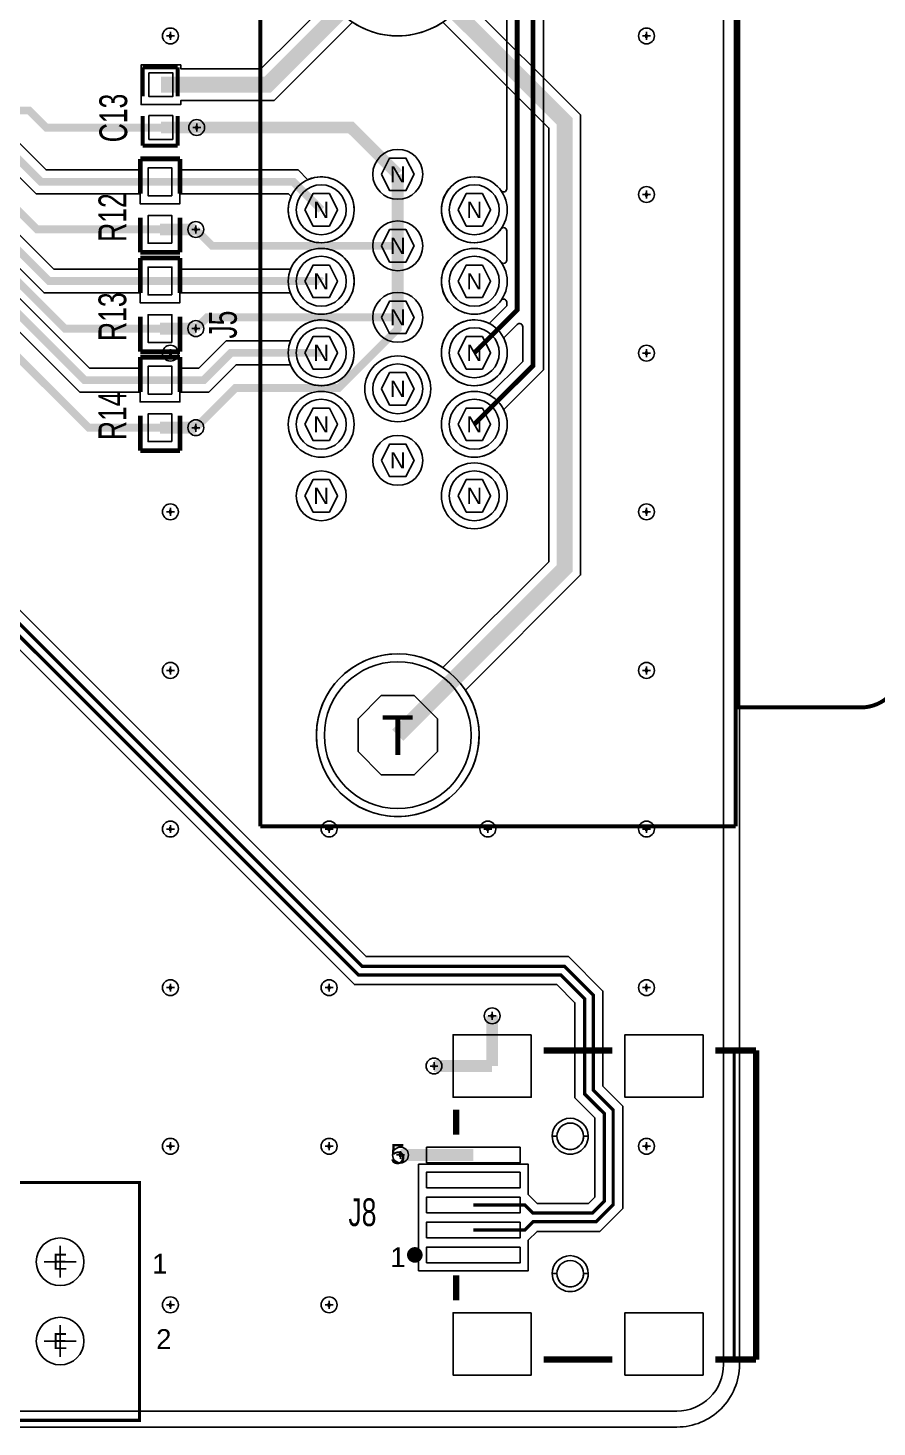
# Model space of a CAD drawing. Extents: x -3 to 10972, y 0 to 3504.
# Drawn here: x 3159 to 4229, y 0 to 1764 of the extents above; entities that cross this region are included whole.
import ezdxf
from ezdxf.enums import TextEntityAlignment as Align

# ---------------------------------------------------------------- set-up
doc = ezdxf.new("R2010")
doc.units = 0
doc.layers.add('DB-LX16', color=10, linetype='CONTINUOUS')

# ---------------------------------------------------------------- blocks, each defined once
blk = doc.blocks.new('FIGURE_CROSS')
for points in [[(0, 0.5), (0, -0.5)], [(-0.5, 0), (0.5, 0)]]:
    blk.add_lwpolyline(points)
blk = doc.blocks.new('FIGURE_HEX')
blk.add_lwpolyline([(-0.5, 0), (-0.25, 0.5), (0.25, 0.5), (0.5, 0), (0.25, -0.5), (-0.25, -0.5)], close=True)
blk = doc.blocks.new('FIGURE_OCT')
blk.add_lwpolyline([(-0.5, -0.2071), (-0.5, 0.2071), (-0.2071, 0.5), (0.2071, 0.5), (0.5, 0.2071), (0.5, -0.2071), (0.2071, -0.5), (-0.2071, -0.5)], close=True)

msp = doc.modelspace()

# ---------------------------------------------------------------- linework, layer by layer
at = {"layer": 'DB-LX16'}
for points in [[(0, 2600), (0, 3425.19, -0.414214), (78.74, 3503.93), (3976.37, 3503.93, -0.414214), (4055.11, 3425.19), (4055.11, 78.74, -0.414214), (3976.37, 0), (78.74, 0, -0.414214), (0, 78.74), (0, 2598.42)], [(4035.1, 3425.19), (4035.1, 78.74, -0.414214), (3976.37, 20.01), (2964.99, 20.01)], [(3808.02, 2170.39), (3808.02, 1332.92), (3758.08, 1282.99), (3758.67, 1281.72, -5.61731), (3738.41, 1301.98), (3739.68, 1301.39), (3781.98, 1343.7), (3781.99, 1387.39, 0.668436), (3775.16, 1390.22), (3758.08, 1373.15), (3758.67, 1371.88, -5.903555), (3739.66, 1391.53), (3761.98, 1413.86), (3761.98, 1418.12, 0.728748), (3754.73, 1420.44, -3.112066), (3754.73, 1468.8, 0.728748), (3761.98, 1471.12), (3761.98, 1508.27, 0.728748), (3754.73, 1510.59, -3.112066), (3754.73, 1558.95, 0.728748), (3761.98, 1561.27), (3761.98, 2147.98, 0.413269)], [(1158.78, 1650.02), (3116.22, 1650.02), (3181.22, 1585.02), (3299.84, 1585.02), (3299.84, 1597.52), (3349.88, 1597.52), (3349.88, 1585.02), (3499.06, 1585.02), (3511.31, 1572.77), (3512.53, 1573.26, -4.912077), (3489.58, 1550.31), (3490.07, 1551.53), (3486.62, 1554.98), (3349.88, 1554.98), (3349.88, 1542.48), (3299.84, 1542.48), (3299.84, 1554.98), (3168.78, 1554.98), (3103.78, 1619.98), (1171.22, 1619.98)], [(1248.78, 1550.02), (3021.22, 1550.02), (3236.22, 1335.02), (3299.84, 1335.02), (3299.84, 1347.52), (3349.88, 1347.52), (3349.88, 1335.02), (3373.78, 1335.02), (3408.24, 1369.48), (3489.37, 1369.48, -5.340382), (3489.37, 1339.44), (3420.68, 1339.44), (3386.22, 1304.98), (3349.88, 1304.98), (3349.88, 1292.48), (3299.84, 1292.48), (3299.84, 1304.98), (3223.78, 1304.98), (3008.78, 1519.98), (1261.22, 1519.98)], [(3864.57, 366.61, 0.99999), (3819.2, 366.61)], [(3858.57, 366.61, 0.999986), (3825.2, 366.61)], [(3819.2, 366.61, 1.00001), (3864.57, 366.61)], [(3825.2, 366.61, 1.000014), (3858.57, 366.61)], [(3864.57, 193.39, 0.999969), (3819.2, 193.39)], [(3858.57, 193.39, 0.999958), (3825.2, 193.39)], [(3819.2, 193.39, 1.000031), (3864.57, 193.39)], [(3825.2, 193.39, 1.000042), (3858.57, 193.39)]]:
    msp.add_lwpolyline(points, format="xyb", dxfattribs=at)
for points in [[(0, 78.74, 0.414214), (78.74, 0), (3976.37, 0, 0.414214), (4055.11, 78.74), (4055.11, 3425.19, 0.414214), (3976.37, 3503.93), (78.74, 3503.93, 0.414214), (0, 3425.19), (0, 2600), (0, 2598.42)], [(20.01, 3425.19, -0.414214), (78.74, 3483.92), (3976.37, 3483.92, -0.414214), (4035.1, 3425.19), (4035.1, 78.74, -0.414214), (3976.37, 20.01), (78.74, 20.01, -0.414214), (20.01, 78.74)], [(3538.38, 1800.97, -9.755204), (3567.57, 1771.32), (3468.74, 1672.48), (3351.02, 1672.48), (3351.02, 1667.48), (3300.98, 1667.48), (3300.98, 1717.52), (3351.02, 1717.52), (3351.02, 1712.52), (3452.16, 1712.52), (3539.26, 1799.61)], [(3680.14, 958.48), (3681.5, 957.6), (3814.98, 1091.09), (3814.98, 1637.82), (3681.5, 1771.31), (3680.14, 1770.43, -9.755204), (3709.79, 1799.62), (3855.02, 1654.4), (3855.02, 1074.51), (3709.79, 929.29, -9.755204)], [(900.34, 1095.08), (900.34, 1316.57), (1183.78, 1600.02), (3051.22, 1600.02), (3191.22, 1460.02), (3299.84, 1460.02), (3299.84, 1472.52), (3349.88, 1472.52), (3349.88, 1460.02), (3489.52, 1460.02, -5.339753), (3489.23, 1429.98), (3349.88, 1429.98), (3349.88, 1417.48), (3299.84, 1417.48), (3299.84, 1429.98), (3178.78, 1429.98), (3038.78, 1569.98), (1196.22, 1569.98), (930.36, 1304.13), (930.36, 1095.08, -0.414457), (918.35, 1083.06), (912.35, 1083.06, -0.41397)], [(3569.58, 1534.77, 1), (3486.56, 1534.77, 1)], [(3762.5, 1534.77, 1), (3679.48, 1534.77, 1)], [(3569.58, 1444.62, 1), (3486.56, 1444.62, 1)], [(3762.5, 1444.62, 1), (3679.48, 1444.62, 1)], [(3569.58, 1354.46, 1), (3486.56, 1354.46, 1)], [(3762.5, 1354.46, 1), (3679.48, 1354.46, 1)], [(3666.04, 1309.03, 1), (3583.02, 1309.03, 1)], [(3666.04, 1309.03, 1), (3583.02, 1309.03, 1)], [(3569.58, 1264.3, 1), (3486.56, 1264.3, 1)], [(3569.58, 1264.3, 1), (3486.56, 1264.3, 1)], [(3762.5, 1264.3, 1), (3679.48, 1264.3, 1)], [(3762.5, 1174.14, 1), (3679.48, 1174.14, 1)], [(3762.5, 1174.14, 1), (3679.48, 1174.14, 1)], [(3727.07, 872.33, 1), (3521.99, 872.33, 1)], [(3858.57, 366.6, 1), (3825.19, 366.6, 1)], [(3858.57, 193.38, 1), (3825.19, 193.38, 1)]]:
    msp.add_lwpolyline(points, format="xyb", close=True, dxfattribs=at)
for points, const_width in [([(3720.99, 1264.3), (3795, 1338.31), (3795, 2165), (3760, 2200)], 6), ([(3760, 2170), (3775, 2155), (3775, 1408.47), (3720.99, 1354.46)], 6), ([(3451.3, 757.37), (3451.3, 1971.54)], 5), ([(4050.53, 1971.54), (4050.53, 757.37)], 5), ([(3326, 1692.5), (3460.45, 1692.5), (3624.53, 1856.58)], 20), ([(3624.53, 872.33), (3835, 1082.8), (3835, 1646.11), (3624.53, 1856.58)], 20), ([(4052.53, 907.33), (4052.53, 1818.33)], 5), ([(3303, 1714.5), (3303, 1678)], 5), ([(3347, 1714.5), (3303, 1714.5)], 5), ([(3347, 1678), (3347, 1714.5)], 5), ([(2942.16, 1660), (3160, 1660), (3181.5, 1638.5), (3326, 1638.5)], 10), ([(3303, 1615.5), (3303, 1653)], 5), ([(3371.14, 1638.5), (3326, 1638.5)], 15), ([(3347, 1653), (3347, 1615.5)], 5), ([(3371.14, 1638.5), (3565.53, 1638.5), (3624.53, 1579.5)], 15), ([(875.98, 1113.08), (875.98, 1345.98), (1165, 1635), (3110, 1635), (3175, 1570), (3324.86, 1570)], 10), ([(2795, 1610), (3070, 1610), (3170, 1510), (3324.86, 1510)], 10), ([(3347, 1615.5), (3303, 1615.5)], 5), ([(3324.86, 1445), (3185, 1445), (3045, 1585), (1190, 1585), (915.35, 1310.35), (915.35, 1113.08)], 10), ([(3302, 1599), (3300, 1599)], 6), ([(3300, 1599), (3300, 1555)], 6), ([(3348, 1599), (3302, 1599)], 6), ([(3350, 1599), (3348, 1599)], 6), ([(3350, 1555), (3350, 1599)], 6), ([(3324.86, 1570), (3492.84, 1570), (3528.07, 1534.77)], 10), ([(3624.53, 1489.34), (3624.53, 1579.5)], 15), ([(3324.86, 1385), (3205, 1385), (3030, 1560), (2940, 1560)], 10), ([(3324.86, 1320), (3230, 1320), (3015, 1535), (1255, 1535), (1030, 1310), (1030, 1180), (994.09, 1144.09), (994.09, 1113.08)], 10), ([(3300, 1481), (3300, 1525)], 6), ([(3324.86, 1510), (3370, 1510)], 15), ([(3350, 1525), (3350, 1481)], 6), ([(2795, 1510), (2985, 1510), (3235, 1260), (3324.86, 1260)], 10), ([(3370, 1510), (3390.66, 1489.34), (3624.53, 1489.34)], 10), ([(3302, 1481), (3300, 1481)], 6), ([(3348, 1481), (3302, 1481)], 6), ([(3350, 1481), (3348, 1481)], 6), ([(3624.53, 1399.18), (3624.53, 1489.34)], 15), ([(3719.85, 248.5), (3784.78, 248.5), (3795.03, 258.75), (3874.31, 258.75), (3896, 280.44), (3896, 399.56), (3871, 424.56), (3871, 544.56), (3834.56, 581), (3579.56, 581), (2684.56, 1476), (1860.44, 1476), (1819, 1434.56), (1819, 1205.44), (1850.44, 1174), (2070.44, 1174), (2140.17, 1104.27), (2140.17, 1090.15), (2135.83, 1085.81), (2135.83, 1059.93)], 4.2), ([(3719.85, 280), (3784.78, 280), (3795.03, 269.75), (3869.75, 269.75), (3885, 285), (3885, 395), (3860, 420), (3860, 540), (3830, 570), (3575, 570), (2680, 1465), (1865, 1465), (1830, 1430), (1830, 1210), (1855, 1185), (2075, 1185), (2151.17, 1108.83), (2151.17, 1090.15), (2155.52, 1085.8), (2155.52, 1059.93)], 4.2), ([(3302, 1474), (3300, 1474)], 6), ([(3300, 1474), (3300, 1430)], 6), ([(3348, 1474), (3302, 1474)], 6), ([(3350, 1474), (3348, 1474)], 6), ([(3350, 1430), (3350, 1474)], 6), ([(3324.86, 1445), (3527.69, 1445), (3528.07, 1444.62)], 10), ([(3300, 1356), (3300, 1400)], 6), ([(3350, 1400), (3350, 1356)], 6), ([(3370, 1385), (3384.18, 1399.18), (3624.53, 1399.18)], 10), ([(3624.53, 1399.18), (3624.53, 1384.53), (3550, 1310), (3420, 1310), (3370, 1260)], 10), ([(3324.86, 1385), (3370, 1385)], 15), ([(3302, 1356), (3300, 1356)], 6), ([(3348, 1356), (3302, 1356)], 6), ([(3324.86, 1320), (3380, 1320), (3414.46, 1354.46), (3528.07, 1354.46)], 10), ([(3350, 1356), (3348, 1356)], 6), ([(3302, 1349), (3300, 1349)], 6), ([(3300, 1349), (3300, 1305)], 6), ([(3348, 1349), (3302, 1349)], 6), ([(3350, 1349), (3348, 1349)], 6), ([(3350, 1305), (3350, 1349)], 6), ([(3300, 1231), (3300, 1275)], 6), ([(3350, 1275), (3350, 1231)], 6), ([(3324.86, 1260), (3370, 1260)], 15), ([(3302, 1231), (3300, 1231)], 6), ([(3348, 1231), (3302, 1231)], 6), ([(3350, 1231), (3348, 1231)], 6), ([(4209.53, 907.33), (4052.53, 907.33)], 5), ([(4050.53, 757.37), (3451.3, 757.37)], 5), ([(3743.47, 455.2), (3743.47, 518.47)], 15), ([(3808.42, 474.88), (3895.04, 474.88)], 7.87), ([(4076.14, 474.88), (4024.96, 474.88)], 7.87), ([(4048.59, 474.88), (4048.59, 85.12)], 3.94), ([(4076.14, 85.12), (4076.14, 474.88)], 7.87), ([(3743.47, 455.2), (3670.2, 455.2)], 15), ([(3698.19, 400.08), (3698.19, 368.58)], 7.87), ([(3719.85, 342.99), (3627.99, 342.99)], 15), ([(3698.19, 191.42), (3698.19, 159.92)], 7.87), ([(3808.42, 85.12), (3895.04, 85.12)], 7.87), ([(4024.96, 85.12), (4076.14, 85.12)], 7.87)]:
    msp.add_lwpolyline(points, dxfattribs=dict(at, const_width=const_width))
for points in [[(3311, 1707.5), (3341, 1707.5), (3341, 1677.5), (3311, 1677.5)], [(3311, 1653.5), (3341, 1653.5), (3341, 1623.5), (3311, 1623.5)], [(3339.86, 1552.5), (3309.86, 1552.5), (3309.86, 1587.5), (3339.86, 1587.5)], [(3339.86, 1492.5), (3309.86, 1492.5), (3309.86, 1527.5), (3339.86, 1527.5)], [(3339.86, 1427.5), (3309.86, 1427.5), (3309.86, 1462.5), (3339.86, 1462.5)], [(3339.86, 1367.5), (3309.86, 1367.5), (3309.86, 1402.5), (3339.86, 1402.5)], [(3339.86, 1302.5), (3309.86, 1302.5), (3309.86, 1337.5), (3339.86, 1337.5)], [(3339.86, 1242.5), (3309.86, 1242.5), (3309.86, 1277.5), (3339.86, 1277.5)], [(3792.68, 494.57), (3792.68, 415.83), (3694.26, 415.83), (3694.26, 494.57)], [(4009.22, 494.57), (4009.22, 415.83), (3910.8, 415.83), (3910.8, 494.57)], [(3778.91, 352.83), (3778.91, 333.14), (3660.8, 333.14), (3660.8, 352.83)], [(3778.91, 321.35), (3778.91, 301.65), (3660.8, 301.65), (3660.8, 321.35)], [(3778.91, 289.85), (3778.91, 270.15), (3660.8, 270.15), (3660.8, 289.85)], [(3778.91, 258.35), (3778.91, 238.66), (3660.8, 238.66), (3660.8, 258.35)], [(3778.91, 226.85), (3778.91, 207.16), (3660.8, 207.16), (3660.8, 226.85)], [(3792.68, 144.17), (3792.68, 65.43), (3694.26, 65.43), (3694.26, 144.17)], [(4009.22, 144.17), (4009.22, 65.43), (3910.8, 65.43), (3910.8, 144.17)]]:
    msp.add_lwpolyline(points, close=True, dxfattribs=at)
for points in [[(2689.58, 1488.12), (3584.58, 593.12), (3839.58, 593.12), (3883.12, 549.58), (3883.12, 429.58), (3908.12, 404.58), (3908.12, 275.42), (3879.33, 246.64), (3800.05, 246.64), (3788.92, 235.51), (3788.92, 197.14), (3650.78, 197.14), (3650.78, 331.36), (3788.92, 331.36), (3788.92, 292.99), (3800.05, 281.86), (3864.73, 281.86), (3872.88, 290.02), (3872.88, 389.98), (3847.88, 414.98), (3847.88, 534.98), (3824.98, 557.88), (3569.98, 557.88), (2674.98, 1452.88)], [(3825.2, 366.61), (3819.2, 366.61)], [(3819.2, 366.61), (3825.2, 366.61)], [(3864.57, 366.61), (3858.57, 366.61)], [(3858.57, 366.61), (3864.57, 366.61)], [(3825.2, 193.39), (3819.2, 193.39)], [(3819.2, 193.39), (3825.2, 193.39)], [(3864.57, 193.39), (3858.57, 193.39)], [(3858.57, 193.39), (3864.57, 193.39)]]:
    msp.add_lwpolyline(points, dxfattribs=at)
at = {"layer": 'DB-LX16', "const_width": 5}
msp.add_lwpolyline([(4263.53, 954.33), (4260.03, 957.83, -0.398286), (4209.53, 907.33)], format="xyb", dxfattribs=at)
at = {"layer": 'DB-LX16', "const_width": 3.94}
msp.add_lwpolyline([(3199.02, 308.37), (3299.02, 308.37), (3299.02, 8.37), (-0.98, 8.37), (-0.98, 308.37)], close=True, dxfattribs=at)
at = {"layer": 'DB-LX16', "const_width": 9.84}
msp.add_lwpolyline([(3650.94, 217.01, 1), (3641.11, 217.01, 1)], format="xyb", close=True, dxfattribs=at)
at = {"layer": 'DB-LX16'}
for centre, radius in [((3338, 1754), 10), ((3938, 1754), 10), ((3371.14, 1638.5), 10), ((3624.53, 1579.5), 31.5), ((3624.53, 1579.5), 31.5), ((3528.07, 1534.77), 31.5), ((3528.07, 1534.77), 31.5), ((3720.99, 1534.77), 31.5), ((3720.99, 1534.77), 31.5), ((3938, 1554), 10), ((3370, 1510), 10), ((3624.53, 1489.34), 31.5), ((3624.53, 1489.34), 31.5), ((3528.07, 1444.62), 31.5), ((3528.07, 1444.62), 31.5), ((3720.99, 1444.62), 31.5), ((3720.99, 1444.62), 31.5), ((3624.53, 1399.18), 31.5), ((3624.53, 1399.18), 31.5), ((3370, 1385), 10), ((3528.07, 1354.46), 31.5), ((3528.07, 1354.46), 31.5), ((3720.99, 1354.46), 31.5), ((3720.99, 1354.46), 31.5), ((3338, 1354), 10), ((3938, 1354), 10), ((3624.53, 1309.03), 31.5), ((3624.53, 1309.03), 31.5), ((3528.07, 1264.3), 31.5), ((3528.07, 1264.3), 31.5), ((3720.99, 1264.3), 31.5), ((3720.99, 1264.3), 31.5), ((3370, 1260), 10), ((3624.53, 1218.87), 31.5), ((3624.53, 1218.87), 31.5), ((3528.07, 1174.14), 31.5), ((3528.07, 1174.14), 31.5), ((3720.99, 1174.14), 31.5), ((3720.99, 1174.14), 31.5), ((3338, 1154), 10), ((3938, 1154), 10), ((3338, 954), 10), ((3624.53, 872.33), 92.52), ((3624.53, 872.33), 92.52), ((3938, 954), 10), ((3338, 754), 10), ((3538, 754), 10), ((3738, 754), 10), ((3938, 754), 10), ((3338, 554), 10), ((3538, 554), 10), ((3938, 554), 10), ((3743.47, 518.47), 10), ((3670.2, 455.2), 10), ((3338, 354), 10), ((3538, 354), 10), ((3627.99, 342.99), 10), ((3938, 354), 10), ((3199.02, 208.37), 30), ((3199.02, 208.37), 30), ((3338, 154), 10), ((3538, 154), 10), ((3199.02, 108.37), 30), ((3199.02, 108.37), 30)]:
    msp.add_circle(centre, radius, dxfattribs=at)

# ---------------------------------------------------------------- block references
for name, p, xscale, yscale in [('FIGURE_CROSS', (3338, 1754), 10, 10), ('FIGURE_CROSS', (3938, 1754), 10, 10), ('FIGURE_CROSS', (3371.14, 1638.5), 10, 10), ('FIGURE_HEX', (3624.53, 1579.5), 40.94, 40.94), ('FIGURE_HEX', (3528.07, 1534.77), 40.94, 40.94), ('FIGURE_HEX', (3720.99, 1534.77), 40.94, 40.94), ('FIGURE_CROSS', (3938, 1554), 10, 10), ('FIGURE_CROSS', (3370, 1510), 10, 10), ('FIGURE_HEX', (3624.53, 1489.34), 40.94, 40.94), ('FIGURE_HEX', (3528.07, 1444.62), 40.94, 40.94), ('FIGURE_HEX', (3720.99, 1444.62), 40.94, 40.94), ('FIGURE_HEX', (3624.53, 1399.18), 40.94, 40.94), ('FIGURE_CROSS', (3370, 1385), 10, 10), ('FIGURE_CROSS', (3338, 1354), 10, 10), ('FIGURE_HEX', (3528.07, 1354.46), 40.94, 40.94), ('FIGURE_HEX', (3720.99, 1354.46), 40.94, 40.94), ('FIGURE_CROSS', (3938, 1354), 10, 10), ('FIGURE_HEX', (3624.53, 1309.03), 40.94, 40.94), ('FIGURE_HEX', (3528.07, 1264.3), 40.94, 40.94), ('FIGURE_HEX', (3720.99, 1264.3), 40.94, 40.94), ('FIGURE_CROSS', (3370, 1260), 10, 10), ('FIGURE_HEX', (3624.53, 1218.87), 40.94, 40.94), ('FIGURE_HEX', (3528.07, 1174.14), 40.94, 40.94), ('FIGURE_HEX', (3720.99, 1174.14), 40.94, 40.94), ('FIGURE_CROSS', (3338, 1154), 10, 10), ('FIGURE_CROSS', (3938, 1154), 10, 10), ('FIGURE_CROSS', (3338, 954), 10, 10), ('FIGURE_CROSS', (3938, 954), 10, 10), ('FIGURE_OCT', (3624.53, 872.33), 100, 100), ('FIGURE_CROSS', (3338, 754), 10, 10), ('FIGURE_CROSS', (3538, 754), 10, 10), ('FIGURE_CROSS', (3738, 754), 10, 10), ('FIGURE_CROSS', (3938, 754), 10, 10), ('FIGURE_CROSS', (3338, 554), 10, 10), ('FIGURE_CROSS', (3538, 554), 10, 10), ('FIGURE_CROSS', (3938, 554), 10, 10), ('FIGURE_CROSS', (3743.47, 518.47), 10, 10), ('FIGURE_CROSS', (3670.2, 455.2), 10, 10), ('FIGURE_CROSS', (3338, 354), 10, 10), ('FIGURE_CROSS', (3538, 354), 10, 10), ('FIGURE_CROSS', (3938, 354), 10, 10), ('FIGURE_CROSS', (3627.99, 342.99), 10, 10), ('FIGURE_CROSS', (3199.02, 208.37), 40, 40), ('FIGURE_CROSS', (3338, 154), 10, 10), ('FIGURE_CROSS', (3538, 154), 10, 10), ('FIGURE_CROSS', (3199.02, 108.37), 40, 40)]:
    msp.add_blockref(name, p, dxfattribs=dict(at, xscale=xscale, yscale=yscale))

# ---------------------------------------------------------------- texts
for s, height, p in [('B', 5, (3338, 1754)), ('B', 5, (3938, 1754)), ('B', 5, (3371.14, 1638.5)), ('N', 20.47, (3624.53, 1579.5)), ('B', 5, (3938, 1554)), ('N', 20.47, (3528.07, 1534.77)), ('N', 20.47, (3720.99, 1534.77)), ('B', 5, (3370, 1510)), ('N', 20.47, (3624.53, 1489.34)), ('N', 20.47, (3528.07, 1444.62)), ('N', 20.47, (3720.99, 1444.62)), ('N', 20.47, (3624.53, 1399.18)), ('B', 5, (3370, 1385)), ('N', 20.47, (3528.07, 1354.46)), ('N', 20.47, (3720.99, 1354.46)), ('B', 5, (3338, 1354)), ('B', 5, (3938, 1354)), ('N', 20.47, (3624.53, 1309.03)), ('N', 20.47, (3528.07, 1264.3)), ('N', 20.47, (3720.99, 1264.3)), ('B', 5, (3370, 1260)), ('N', 20.47, (3624.53, 1218.87)), ('N', 20.47, (3528.07, 1174.14)), ('N', 20.47, (3720.99, 1174.14)), ('B', 5, (3338, 1154)), ('B', 5, (3938, 1154)), ('B', 5, (3338, 954)), ('B', 5, (3938, 954)), ('T', 50, (3624.53, 872.33)), ('B', 5, (3338, 754)), ('B', 5, (3538, 754)), ('B', 5, (3738, 754)), ('B', 5, (3938, 754)), ('B', 5, (3338, 554)), ('B', 5, (3538, 554)), ('B', 5, (3938, 554)), ('B', 5, (3743.47, 518.47)), ('B', 5, (3670.2, 455.2)), ('B', 5, (3338, 354)), ('B', 5, (3538, 354)), ('B', 5, (3938, 354)), ('B', 5, (3627.99, 342.99)), ('E', 20, (3199.02, 208.37)), ('B', 5, (3338, 154)), ('B', 5, (3538, 154)), ('E', 20, (3199.02, 108.37))]:
    msp.add_text(s, height=height, dxfattribs=at).set_placement(p, align=Align.MIDDLE_CENTER)
at = {"layer": 'DB-LX16', "width": 0.714286}
for s, p in [('C13', (3283.5, 1650.5)), ('R12', (3282.36, 1525)), ('R13', (3282.36, 1400)), ('J5', (3421.67, 1390)), ('R14', (3282.36, 1275))]:
    msp.add_text(s, height=35, rotation=90, dxfattribs=at).set_placement(p, align=Align.CENTER)
at = {"layer": 'DB-LX16', "width": 1.04}
for s, p in [('5', (3615, 331.67)), ('1', (3315, 193.39)), ('1', (3615, 201.67)), ('2', (3320, 98.39))]:
    msp.add_text(s, height=25, dxfattribs=at).set_placement(p)
at = {"layer": 'DB-LX16', "width": 0.714286}
msp.add_text('J8', height=35, dxfattribs=at).set_placement((3580, 253.33), align=Align.CENTER)

doc.saveas('drawing.dxf')
